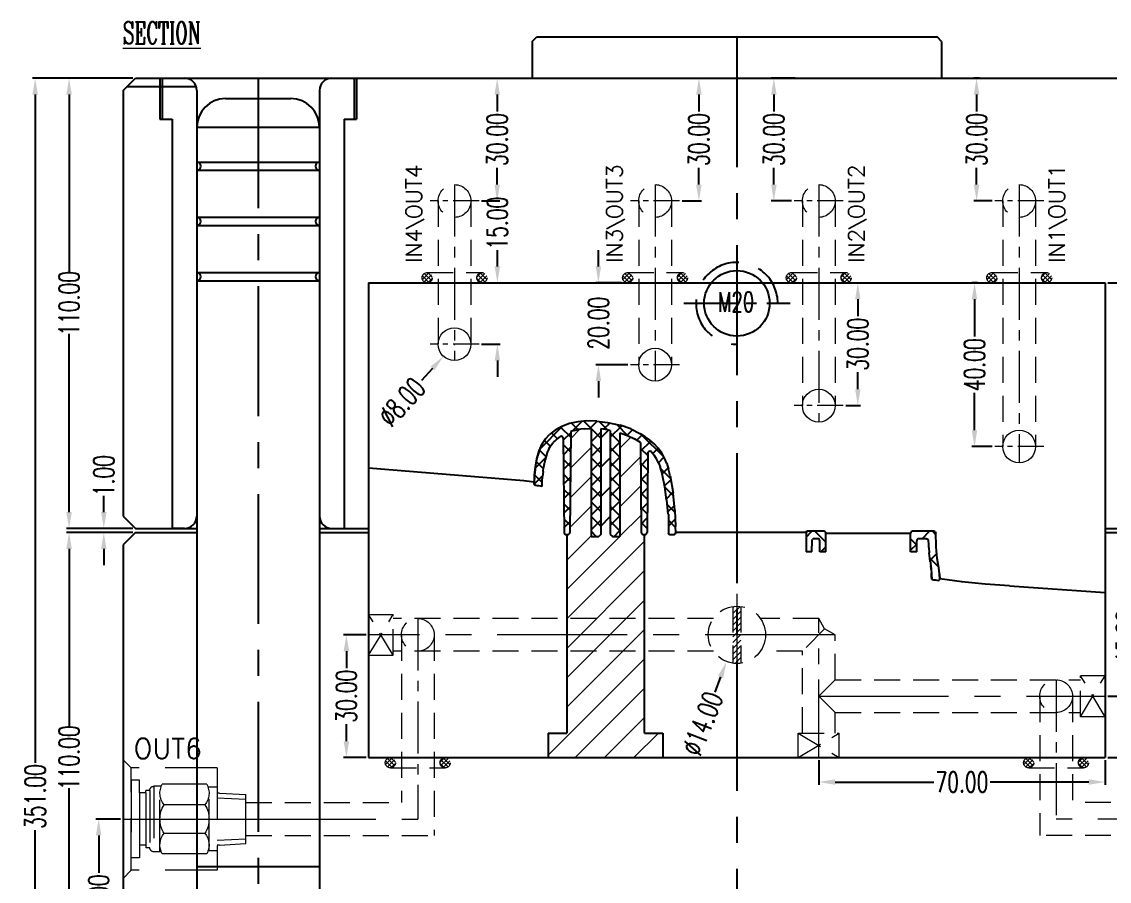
# Model space of a CAD drawing. Header units: inches. Extents: x 160917 to 162189, y -51061 to -50161.
# Drawn here: x 161371.7 to 161637.4, y -50868.4 to -50658.4 of the extents above; entities that cross this region are included whole.
import ezdxf
from ezdxf.enums import TextEntityAlignment as Align

# ---------------------------------------------------------------- set-up
doc = ezdxf.new("R2010")
doc.units = ezdxf.units.IN
doc.header["$LTSCALE"] = 2
doc.header["$MEASUREMENT"] = 0
doc.header["$PDMODE"] = 3
doc.header["$PDSIZE"] = 0.3125
doc.linetypes.add('CENTER', pattern=[50.8, 31.75, -6.35, 6.35, -6.35])
doc.linetypes.add('HIDDEN', pattern=[9.525, 6.35, -3.175])
doc.layers.get('0').update_dxf_attribs({"linetype": 'CONTINUOUS'})
doc.layers.get('Defpoints').update_dxf_attribs({"linetype": 'CONTINUOUS'})
for name, color, linetype in [('5', 5, 'CONTINUOUS'), ('CAV-COR', 1, 'CONTINUOUS'), ('COOL', 122, 'CONTINUOUS'), ('WT', 4, 'CONTINUOUS')]:
    doc.layers.add(name, color=color, linetype=linetype)
for name, color, linetype, lineweight in [('dim', 3, 'CONTINUOUS', 15), ('WR', 122, 'HIDDEN', 18), ('截面', 191, 'CONTINUOUS', 15)]:
    doc.layers.add(name, color=color, linetype=linetype, lineweight=lineweight)
doc.styles.add('ROMANC', font='romanc', dxfattribs={"width": 0.6, "height": 1})
doc.styles.get("Standard").update_dxf_attribs({"font": 'txt.shx', "width": 0.67})
doc.dimstyles.new('2.00', dxfattribs={"dimtxt": 5, "dimasz": 4, "dimexe": 0.666, "dimexo": 0.626, "dimgap": 1, "dimtad": 0, "dimzin": 0, "dimdsep": 46, "dimtxsty": 'Standard', "dimcen": 0.09, "dimclrd": 3, "dimclre": 3, "dimclrt": 7, "dimazin": 0, "dimtfac": 1, "dimtofl": 0, "dimtmove": 0, "dimatfit": 0, "dimfxl": 0, "dimtolj": 1, "dimtzin": 0, "dimarcsym": 0})

# ---------------------------------------------------------------- blocks, each defined once
blk = doc.blocks.new('*D35612')
at = {"layer": 'Defpoints', "color": 0}
for p in [(161391.7, -50782.16), (161399.43, -50782.16), (161399.43, -50783.16)]:
    blk.add_point(p, dxfattribs=at)
at = {"layer": 'dim', "color": 3, "linetype": 'ByBlock', "lineweight": -2}
for p, q in [((161391.7, -50778.16), (161391.7, -50774.16)), ((161398.8, -50782.16), (161391.03, -50782.16)), ((161398.8, -50783.16), (161391.03, -50783.16)), ((161391.7, -50787.16), (161391.7, -50791.16))]:
    blk.add_line(p, q, dxfattribs=at)
at = {"layer": 'dim', "color": 3, "linetype": 'ByBlock'}
for points in [[(161391.03, -50778.16), (161392.37, -50778.16), (161391.7, -50782.16)], [(161392.37, -50787.16), (161391.03, -50787.16), (161391.7, -50783.16)]]:
    blk.add_solid(points, dxfattribs=at)
at = {"layer": 'dim', "color": 7, "linetype": 'ByBlock', "insert": (161391.7, -50769.25), "char_height": 5, "attachment_point": 5, "rotation": 90}
blk.add_mtext('\\A1;1.00', dxfattribs=at)
blk = doc.blocks.new('*D35613')
at = {"layer": 'Defpoints', "color": 0}
for p in [(161383.22, -50672.16), (161399.43, -50672.16), (161399.43, -50782.16)]:
    blk.add_point(p, dxfattribs=at)
at = {"layer": 'dim', "color": 3, "linetype": 'ByBlock', "lineweight": -2}
for p, q in [((161398.8, -50672.16), (161382.56, -50672.16)), ((161383.22, -50676.16), (161383.22, -50719.74)), ((161383.22, -50778.16), (161383.22, -50734.58)), ((161398.8, -50782.16), (161382.56, -50782.16))]:
    blk.add_line(p, q, dxfattribs=at)
at = {"layer": 'dim', "color": 3, "linetype": 'ByBlock'}
for points in [[(161383.89, -50676.16), (161382.55, -50676.16), (161383.22, -50672.16)], [(161382.55, -50778.16), (161383.89, -50778.16), (161383.22, -50782.16)]]:
    blk.add_solid(points, dxfattribs=at)
at = {"layer": 'dim', "color": 7, "linetype": 'ByBlock', "insert": (161383.22, -50727.16), "char_height": 5, "attachment_point": 5, "rotation": 90}
blk.add_mtext('\\A1;110.00', dxfattribs=at)
blk = doc.blocks.new('*D35614')
at = {"layer": 'Defpoints', "color": 0}
for p in [(161383.22, -50783.16), (161399.43, -50783.16), (161399.43, -50893.16)]:
    blk.add_point(p, dxfattribs=at)
at = {"layer": 'dim', "color": 3, "linetype": 'ByBlock', "lineweight": -2}
for p, q in [((161398.8, -50783.16), (161382.56, -50783.16)), ((161383.22, -50787.16), (161383.22, -50830.74)), ((161383.22, -50889.16), (161383.22, -50845.58)), ((161398.8, -50893.16), (161382.56, -50893.16))]:
    blk.add_line(p, q, dxfattribs=at)
at = {"layer": 'dim', "color": 3, "linetype": 'ByBlock'}
for points in [[(161383.89, -50787.16), (161382.55, -50787.16), (161383.22, -50783.16)], [(161382.55, -50889.16), (161383.89, -50889.16), (161383.22, -50893.16)]]:
    blk.add_solid(points, dxfattribs=at)
at = {"layer": 'dim', "color": 7, "linetype": 'ByBlock', "insert": (161383.22, -50838.16), "char_height": 5, "attachment_point": 5, "rotation": 90}
blk.add_mtext('\\A1;110.00', dxfattribs=at)
blk = doc.blocks.new('*D35617')
at = {"layer": 'Defpoints', "color": 0}
for p in [(161374.93, -50672.16), (161399.43, -50672.16), (161399.43, -51023.16)]:
    blk.add_point(p, dxfattribs=at)
at = {"layer": 'dim', "color": 3, "linetype": 'ByBlock', "lineweight": -2}
for p, q in [((161398.8, -50672.16), (161374.27, -50672.16)), ((161374.93, -50676.16), (161374.93, -50839.4)), ((161374.93, -51019.16), (161374.93, -50855.92)), ((161398.8, -51023.16), (161374.27, -51023.16))]:
    blk.add_line(p, q, dxfattribs=at)
at = {"layer": 'dim', "color": 3, "linetype": 'ByBlock'}
for points in [[(161375.6, -50676.16), (161374.27, -50676.16), (161374.93, -50672.16)], [(161374.27, -51019.16), (161375.6, -51019.16), (161374.93, -51023.16)]]:
    blk.add_solid(points, dxfattribs=at)
at = {"layer": 'dim', "color": 7, "linetype": 'ByBlock', "insert": (161374.93, -50847.66), "char_height": 5, "attachment_point": 5, "rotation": 90}
blk.add_mtext('\\A1;351.00', dxfattribs=at)
blk = doc.blocks.new('*D35624')
at = {"layer": 'Defpoints', "color": 0}
for p in [(161636.43, -50783.16), (161649.47, -50783.16), (161636.43, -50838.16)]:
    blk.add_point(p, dxfattribs=at)
at = {"layer": 'dim', "color": 3, "linetype": 'ByBlock', "lineweight": -2}
for p, q in [((161637.05, -50783.16), (161650.14, -50783.16)), ((161649.47, -50787.16), (161649.47, -50803.52)), ((161649.47, -50834.16), (161649.47, -50817.8)), ((161637.05, -50838.16), (161650.14, -50838.16))]:
    blk.add_line(p, q, dxfattribs=at)
at = {"layer": 'dim', "color": 3, "linetype": 'ByBlock'}
for points in [[(161650.14, -50787.16), (161648.81, -50787.16), (161649.47, -50783.16)], [(161648.81, -50834.16), (161650.14, -50834.16), (161649.47, -50838.16)]]:
    blk.add_solid(points, dxfattribs=at)
at = {"layer": 'dim', "color": 7, "linetype": 'ByBlock', "insert": (161649.47, -50810.66), "char_height": 5, "attachment_point": 5, "rotation": 90}
blk.add_mtext('\\A1;55.00', dxfattribs=at)
blk = doc.blocks.new('*D35625')
at = {"layer": 'Defpoints', "color": 0}
for p in [(161636.43, -50722.16), (161649.47, -50722.16), (161636.43, -50782.16)]:
    blk.add_point(p, dxfattribs=at)
at = {"layer": 'dim', "color": 3, "linetype": 'ByBlock', "lineweight": -2}
for p, q in [((161637.05, -50722.16), (161650.14, -50722.16)), ((161649.47, -50726.16), (161649.47, -50745.29)), ((161649.47, -50778.16), (161649.47, -50759.02)), ((161637.05, -50782.16), (161650.14, -50782.16))]:
    blk.add_line(p, q, dxfattribs=at)
at = {"layer": 'dim', "color": 3, "linetype": 'ByBlock'}
for points in [[(161650.14, -50726.16), (161648.81, -50726.16), (161649.47, -50722.16)], [(161648.81, -50778.16), (161650.14, -50778.16), (161649.47, -50782.16)]]:
    blk.add_solid(points, dxfattribs=at)
at = {"layer": 'dim', "color": 7, "linetype": 'ByBlock', "insert": (161649.47, -50752.16), "char_height": 5, "attachment_point": 5, "rotation": 90}
blk.add_mtext('\\A1;60.00', dxfattribs=at)
blk = doc.blocks.new('20160903.095922')
at = {"linetype": 'CENTER', "ltscale": 0.2}
for p, q in [((0, 13), (0, -13)), ((-13, 0), (13, 0))]:
    blk.add_line(p, q, dxfattribs=at)
at = {"linetype": 'Continuous'}
blk.add_circle((0, 0), 8, dxfattribs=at)
at = {"color": 8, "linetype": 'HIDDEN', "ltscale": 0.8}
blk.add_arc((0, 0), 10, 0, 270, dxfattribs=at)
at = {"color": 8, "linetype": 'HIDDEN', "ltscale": 0.75, "insert": (4.2, 2.75), "char_height": 4.8, "width": 14.1924, "attachment_point": 3}
blk.add_mtext('M20', dxfattribs=at)
blk = doc.blocks.new('20160903.100042')
at = {"linetype": 'ByBlock'}
blk.add_blockref('20160903.095922', (0, 0), dxfattribs=at)
blk = doc.blocks.new('*D37193')
at = {"layer": 'Defpoints', "color": 0}
for p in [(161605.01, -50672.16), (161606.32, -50672.16), (161609.43, -50702.16)]:
    blk.add_point(p, dxfattribs=at)
at = {"layer": 'dim', "color": 3, "linetype": 'ByBlock', "lineweight": -2}
for p, q in [((161605.69, -50672.16), (161604.35, -50672.16)), ((161605.01, -50676.16), (161605.01, -50680.29)), ((161605.01, -50698.16), (161605.01, -50694.02)), ((161608.8, -50702.16), (161604.35, -50702.16))]:
    blk.add_line(p, q, dxfattribs=at)
at = {"layer": 'dim', "color": 3, "linetype": 'ByBlock'}
for points in [[(161605.68, -50676.16), (161604.34, -50676.16), (161605.01, -50672.16)], [(161604.34, -50698.16), (161605.68, -50698.16), (161605.01, -50702.16)]]:
    blk.add_solid(points, dxfattribs=at)
at = {"layer": 'dim', "color": 7, "linetype": 'ByBlock', "insert": (161605.01, -50687.16), "char_height": 5, "attachment_point": 5, "rotation": 90}
blk.add_mtext('\\A1;30.00', dxfattribs=at)
blk = doc.blocks.new('*D37194')
at = {"layer": 'Defpoints', "color": 0}
for p in [(161555.46, -50672.16), (161561.26, -50672.16), (161560.43, -50702.16)]:
    blk.add_point(p, dxfattribs=at)
at = {"layer": 'dim', "color": 3, "linetype": 'ByBlock', "lineweight": -2}
for p, q in [((161560.63, -50672.16), (161554.8, -50672.16)), ((161555.46, -50676.16), (161555.46, -50680.29)), ((161555.46, -50698.16), (161555.46, -50694.02)), ((161559.8, -50702.16), (161554.8, -50702.16))]:
    blk.add_line(p, q, dxfattribs=at)
at = {"layer": 'dim', "color": 3, "linetype": 'ByBlock'}
for points in [[(161556.13, -50676.16), (161554.8, -50676.16), (161555.46, -50672.16)], [(161554.8, -50698.16), (161556.13, -50698.16), (161555.46, -50702.16)]]:
    blk.add_solid(points, dxfattribs=at)
at = {"layer": 'dim', "color": 7, "linetype": 'ByBlock', "insert": (161555.46, -50687.16), "char_height": 5, "attachment_point": 5, "rotation": 90}
blk.add_mtext('\\A1;30.00', dxfattribs=at)
blk = doc.blocks.new('*D37195')
at = {"layer": 'Defpoints', "color": 0}
for p in [(161533.96, -50672.16), (161537.14, -50672.16), (161532.43, -50702.16)]:
    blk.add_point(p, dxfattribs=at)
at = {"layer": 'dim', "color": 3, "linetype": 'ByBlock', "lineweight": -2}
for p, q in [((161534.59, -50672.16), (161537.81, -50672.16)), ((161537.14, -50676.16), (161537.14, -50680.29)), ((161537.14, -50698.16), (161537.14, -50694.02)), ((161533.05, -50702.16), (161537.81, -50702.16))]:
    blk.add_line(p, q, dxfattribs=at)
at = {"layer": 'dim', "color": 3, "linetype": 'ByBlock'}
for points in [[(161537.81, -50676.16), (161536.47, -50676.16), (161537.14, -50672.16)], [(161536.47, -50698.16), (161537.81, -50698.16), (161537.14, -50702.16)]]:
    blk.add_solid(points, dxfattribs=at)
at = {"layer": 'dim', "color": 7, "linetype": 'ByBlock', "insert": (161537.14, -50687.16), "char_height": 5, "attachment_point": 5, "rotation": 90}
blk.add_mtext('\\A1;30.00', dxfattribs=at)
blk = doc.blocks.new('*D37196')
at = {"layer": 'Defpoints', "color": 0}
for p in [(161486.54, -50672.16), (161487.84, -50672.16), (161483.43, -50702.16)]:
    blk.add_point(p, dxfattribs=at)
at = {"layer": 'dim', "color": 3, "linetype": 'ByBlock', "lineweight": -2}
for p, q in [((161487.16, -50672.16), (161488.51, -50672.16)), ((161487.84, -50676.16), (161487.84, -50680.29)), ((161487.84, -50698.16), (161487.84, -50694.02)), ((161484.05, -50702.16), (161488.51, -50702.16))]:
    blk.add_line(p, q, dxfattribs=at)
at = {"layer": 'dim', "color": 3, "linetype": 'ByBlock'}
for points in [[(161488.51, -50676.16), (161487.18, -50676.16), (161487.84, -50672.16)], [(161487.18, -50698.16), (161488.51, -50698.16), (161487.84, -50702.16)]]:
    blk.add_solid(points, dxfattribs=at)
at = {"layer": 'dim', "color": 7, "linetype": 'ByBlock', "insert": (161487.84, -50687.16), "char_height": 5, "attachment_point": 5, "rotation": 90}
blk.add_mtext('\\A1;30.00', dxfattribs=at)
blk = doc.blocks.new('*D37197')
at = {"layer": 'Defpoints', "color": 0}
for p in [(161604.5, -50722.16), (161605.95, -50722.16), (161609.43, -50762.16)]:
    blk.add_point(p, dxfattribs=at)
at = {"layer": 'dim', "color": 3, "linetype": 'ByBlock', "lineweight": -2}
for p, q in [((161605.32, -50722.16), (161603.83, -50722.16)), ((161604.5, -50726.16), (161604.5, -50735.29)), ((161604.5, -50758.16), (161604.5, -50749.02)), ((161608.8, -50762.16), (161603.83, -50762.16))]:
    blk.add_line(p, q, dxfattribs=at)
at = {"layer": 'dim', "color": 3, "linetype": 'ByBlock'}
for points in [[(161605.16, -50726.16), (161603.83, -50726.16), (161604.5, -50722.16)], [(161603.83, -50758.16), (161605.16, -50758.16), (161604.5, -50762.16)]]:
    blk.add_solid(points, dxfattribs=at)
at = {"layer": 'dim', "color": 7, "linetype": 'ByBlock', "insert": (161604.5, -50742.16), "char_height": 5, "attachment_point": 5, "rotation": 90}
blk.add_mtext('\\A1;40.00', dxfattribs=at)
blk = doc.blocks.new('*D37198')
at = {"layer": 'Defpoints', "color": 0}
for p in [(161573.18, -50722.16), (161575.98, -50722.16), (161572.43, -50752.16)]:
    blk.add_point(p, dxfattribs=at)
at = {"layer": 'dim', "color": 3, "linetype": 'ByBlock', "lineweight": -2}
for p, q in [((161573.81, -50722.16), (161576.65, -50722.16)), ((161575.98, -50726.16), (161575.98, -50730.29)), ((161575.98, -50748.16), (161575.98, -50744.02)), ((161573.05, -50752.16), (161576.65, -50752.16))]:
    blk.add_line(p, q, dxfattribs=at)
at = {"layer": 'dim', "color": 3, "linetype": 'ByBlock'}
for points in [[(161576.65, -50726.16), (161575.32, -50726.16), (161575.98, -50722.16)], [(161575.32, -50748.16), (161576.65, -50748.16), (161575.98, -50752.16)]]:
    blk.add_solid(points, dxfattribs=at)
at = {"layer": 'dim', "color": 7, "linetype": 'ByBlock', "insert": (161575.98, -50737.16), "char_height": 5, "attachment_point": 5, "rotation": 90}
blk.add_mtext('\\A1;30.00', dxfattribs=at)
blk = doc.blocks.new('*D37199')
at = {"layer": 'Defpoints', "color": 0}
for p in [(161512.59, -50722.16), (161518.87, -50722.16), (161520.43, -50742.16)]:
    blk.add_point(p, dxfattribs=at)
at = {"layer": 'dim', "color": 3, "linetype": 'ByBlock', "lineweight": -2}
for p, q in [((161512.59, -50718.16), (161512.59, -50714.16)), ((161518.24, -50722.16), (161511.92, -50722.16)), ((161519.8, -50742.16), (161511.92, -50742.16)), ((161512.59, -50746.16), (161512.59, -50750.16))]:
    blk.add_line(p, q, dxfattribs=at)
at = {"layer": 'dim', "color": 3, "linetype": 'ByBlock'}
for points in [[(161511.92, -50718.16), (161513.25, -50718.16), (161512.59, -50722.16)], [(161513.25, -50746.16), (161511.92, -50746.16), (161512.59, -50742.16)]]:
    blk.add_solid(points, dxfattribs=at)
at = {"layer": 'dim', "color": 7, "linetype": 'ByBlock', "insert": (161512.59, -50732.02), "char_height": 5, "attachment_point": 5, "rotation": 90}
blk.add_mtext('\\A1;20.00', dxfattribs=at)
blk = doc.blocks.new('*D37200')
at = {"layer": 'Defpoints', "color": 0}
for p in [(161483.65, -50722.16), (161487.89, -50722.16), (161483.43, -50737.16)]:
    blk.add_point(p, dxfattribs=at)
at = {"layer": 'dim', "color": 3, "linetype": 'ByBlock', "lineweight": -2}
for p, q in [((161487.89, -50718.16), (161487.89, -50714.16)), ((161484.28, -50722.16), (161488.55, -50722.16)), ((161484.05, -50737.16), (161488.55, -50737.16)), ((161487.89, -50741.16), (161487.89, -50745.16))]:
    blk.add_line(p, q, dxfattribs=at)
at = {"layer": 'dim', "color": 3, "linetype": 'ByBlock'}
for points in [[(161487.22, -50718.16), (161488.55, -50718.16), (161487.89, -50722.16)], [(161488.55, -50741.16), (161487.22, -50741.16), (161487.89, -50737.16)]]:
    blk.add_solid(points, dxfattribs=at)
at = {"layer": 'dim', "color": 7, "linetype": 'ByBlock', "insert": (161487.89, -50707.57), "char_height": 5, "attachment_point": 5, "rotation": 90}
blk.add_mtext('\\A1;15.00', dxfattribs=at)
blk = doc.blocks.new('*D37201')
at = {"layer": 'Defpoints', "color": 0}
for p in [(161480.13, -50734.2), (161474.73, -50740.11)]:
    blk.add_point(p, dxfattribs=at)
at = {"layer": 'dim', "color": 3, "linetype": 'ByBlock', "lineweight": -2}
for p, q in [((161477.34, -50737.16), (161477.52, -50737.16)), ((161477.43, -50737.25), (161477.43, -50737.07)), ((161472.03, -50743.06), (161469.33, -50746.02))]:
    blk.add_line(p, q, dxfattribs=at)
at = {"layer": 'dim', "color": 3, "linetype": 'ByBlock'}
blk.add_solid([(161472.52, -50743.51), (161471.54, -50742.61), (161474.73, -50740.11)], dxfattribs=at)
at = {"layer": 'dim', "color": 7, "linetype": 'ByBlock', "insert": (161464.52, -50751.29), "char_height": 5, "attachment_point": 5, "rotation": 47.587}
blk.add_mtext('\\A1;%%c8.00', dxfattribs=at)
blk = doc.blocks.new('*X36938')
at = {"color": 0}
for p, q in [((-7.86, -0.44), (-6.25, 1.17)), ((-6.25, -1.17), (-7.86, 0.44)), ((-5.66, -0.71), (-7.4, 1.03)), ((-7.4, -1.03), (-5.66, 0.71)), ((-5.45, 0.15), (-6.54, 1.24)), ((5.45, 0.15), (6.54, 1.24)), ((5.66, -0.71), (7.4, 1.03)), ((7.4, -1.03), (5.66, 0.71)), ((7.86, -0.44), (6.25, 1.17)), ((6.25, -1.17), (7.86, 0.44)), ((-6.54, -1.24), (-5.45, -0.15)), ((6.54, -1.24), (5.45, -0.15))]:
    blk.add_line(p, q, dxfattribs=at)
blk = doc.blocks.new('*D37220')
at = {"layer": 'Defpoints', "color": 0}
for p in [(161548.96, -50801.63), (161543.9, -50814.68)]:
    blk.add_point(p, dxfattribs=at)
at = {"layer": 'dim', "color": 3, "linetype": 'ByBlock', "lineweight": -2}
for p, q in [((161546.34, -50808.16), (161546.52, -50808.16)), ((161546.43, -50808.25), (161546.43, -50808.07)), ((161542.46, -50818.41), (161541.01, -50822.14))]:
    blk.add_line(p, q, dxfattribs=at)
at = {"layer": 'dim', "color": 3, "linetype": 'ByBlock'}
blk.add_solid([(161543.08, -50818.66), (161541.83, -50818.17), (161543.9, -50814.68)], dxfattribs=at)
at = {"layer": 'dim', "color": 7, "linetype": 'ByBlock', "insert": (161538.03, -50829.85), "char_height": 5, "attachment_point": 5, "rotation": 68.8284}
blk.add_mtext('\\A1;%%c14.00', dxfattribs=at)
blk = doc.blocks.new('*D37221')
at = {"layer": 'Defpoints', "color": 0}
for p in [(161636.43, -50823.16), (161641.58, -50823.16), (161636.43, -50838.16)]:
    blk.add_point(p, dxfattribs=at)
at = {"layer": 'dim', "color": 3, "linetype": 'ByBlock', "lineweight": -2}
for p, q in [((161641.58, -50819.16), (161641.58, -50815.16)), ((161637.05, -50823.16), (161642.25, -50823.16)), ((161637.05, -50838.16), (161642.25, -50838.16)), ((161641.58, -50842.16), (161641.58, -50846.16))]:
    blk.add_line(p, q, dxfattribs=at)
at = {"layer": 'dim', "color": 3, "linetype": 'ByBlock'}
for points in [[(161640.92, -50819.16), (161642.25, -50819.16), (161641.58, -50823.16)], [(161642.25, -50842.16), (161640.92, -50842.16), (161641.58, -50838.16)]]:
    blk.add_solid(points, dxfattribs=at)
at = {"layer": 'dim', "color": 7, "linetype": 'ByBlock', "insert": (161641.58, -50808.57), "char_height": 5, "attachment_point": 5, "rotation": 90}
blk.add_mtext('\\A1;15.00', dxfattribs=at)
blk = doc.blocks.new('*D37224')
at = {"layer": 'Defpoints', "color": 0}
for p in [(161450.99, -50808.16), (161456.43, -50808.16), (161456.43, -50838.16)]:
    blk.add_point(p, dxfattribs=at)
at = {"layer": 'dim', "color": 3, "linetype": 'ByBlock', "lineweight": -2}
for p, q in [((161455.8, -50808.16), (161450.32, -50808.16)), ((161450.99, -50812.16), (161450.99, -50816.29)), ((161450.99, -50834.16), (161450.99, -50830.02)), ((161455.8, -50838.16), (161450.32, -50838.16))]:
    blk.add_line(p, q, dxfattribs=at)
at = {"layer": 'dim', "color": 3, "linetype": 'ByBlock'}
for points in [[(161451.66, -50812.16), (161450.32, -50812.16), (161450.99, -50808.16)], [(161450.32, -50834.16), (161451.66, -50834.16), (161450.99, -50838.16)]]:
    blk.add_solid(points, dxfattribs=at)
at = {"layer": 'dim', "color": 7, "linetype": 'ByBlock', "insert": (161450.99, -50823.16), "char_height": 5, "attachment_point": 5, "rotation": 90}
blk.add_mtext('\\A1;30.00', dxfattribs=at)
blk = doc.blocks.new('*D37225')
at = {"layer": 'Defpoints', "color": 0}
for p in [(161390.45, -50853.16), (161396.43, -50853.16), (161399.43, -50893.16)]:
    blk.add_point(p, dxfattribs=at)
at = {"layer": 'dim', "color": 3, "linetype": 'ByBlock', "lineweight": -2}
for p, q in [((161395.8, -50853.16), (161389.79, -50853.16)), ((161390.45, -50857.16), (161390.45, -50866.29)), ((161390.45, -50889.16), (161390.45, -50880.02)), ((161398.8, -50893.16), (161389.79, -50893.16))]:
    blk.add_line(p, q, dxfattribs=at)
at = {"layer": 'dim', "color": 3, "linetype": 'ByBlock'}
for points in [[(161391.12, -50857.16), (161389.78, -50857.16), (161390.45, -50853.16)], [(161389.78, -50889.16), (161391.12, -50889.16), (161390.45, -50893.16)]]:
    blk.add_solid(points, dxfattribs=at)
at = {"layer": 'dim', "color": 7, "linetype": 'ByBlock', "insert": (161390.45, -50873.16), "char_height": 5, "attachment_point": 5, "rotation": 90}
blk.add_mtext('\\A1;40.00', dxfattribs=at)
blk = doc.blocks.new('*D37226')
at = {"layer": 'Defpoints', "color": 0}
for p in [(161566.43, -50838.16), (161636.43, -50838.16), (161636.43, -50844.12)]:
    blk.add_point(p, dxfattribs=at)
at = {"layer": 'dim', "color": 3, "linetype": 'ByBlock', "lineweight": -2}
for p, q in [((161566.43, -50838.78), (161566.43, -50844.79)), ((161636.43, -50838.78), (161636.43, -50844.79)), ((161570.43, -50844.12), (161594.57, -50844.12)), ((161632.43, -50844.12), (161608.29, -50844.12))]:
    blk.add_line(p, q, dxfattribs=at)
at = {"layer": 'dim', "color": 3, "linetype": 'ByBlock'}
for points in [[(161570.43, -50843.45), (161570.43, -50844.79), (161566.43, -50844.12)], [(161632.43, -50844.79), (161632.43, -50843.45), (161636.43, -50844.12)]]:
    blk.add_solid(points, dxfattribs=at)
at = {"layer": 'dim', "color": 7, "linetype": 'ByBlock', "insert": (161601.43, -50844.12), "char_height": 5, "attachment_point": 5}
blk.add_mtext('\\A1;70.00', dxfattribs=at)
blk = doc.blocks.new('20150129.111502')
at = {"layer": '5', "color": 122, "linetype": 'HIDDEN', "lineweight": 0}
for p, q in [((0, 14.5), (0, -14.5)), ((2, 12.5), (0, 14.5)), ((2, 12.5), (2, -12.5)), ((23, 12.5), (2, 12.5)), ((23, -12.5), (23, 12.5)), ((2, -9.5), (2, 9.5)), ((4.01, 9.5), (2, 9.5)), ((4.01, 6.4), (4.01, 9.5)), ((7.51, -8), (7.51, 8)), ((9.33, 8), (7.51, 8)), ((9, 8), (9, -8)), ((20.43, 8.5), (9.57, 8.5)), ((4.01, -6.4), (4.01, 6.4)), ((5.51, 6.4), (4.01, 6.4)), ((5.51, 6.4), (5.51, 7)), ((6.51, 7), (5.51, 7)), ((5.51, 6.4), (5.51, 7)), ((5.51, -6.4), (5.51, 6.4)), ((6.51, -7), (6.51, 7)), ((23, 7.75), (20.77, 7.75)), ((21, 7.75), (21, -7.75)), ((23.56, 6.35), (23, 6.35)), ((23.56, 6.35), (30, 6.01)), ((30, 6.01), (30, -6.01)), ((20.01, 3.5), (9.99, 3.5)), ((23, 5.19), (30, 4.82)), ((20.01, -3.5), (9.99, -3.5)), ((23, -5.19), (30, -4.82)), ((5.51, -6.4), (4.01, -6.4)), ((4.01, -6.4), (4.01, -9.5)), ((5.51, -6.4), (5.51, -7)), ((5.51, -6.4), (5.51, -7)), ((6.51, -7), (5.51, -7)), ((23, -7.75), (20.77, -7.75)), ((23.56, -6.35), (23, -6.35)), ((23.56, -6.35), (30, -6.01)), ((4.01, -9.5), (2, -9.5)), ((9.33, -8), (7.51, -8)), ((20.43, -8.5), (9.57, -8.5)), ((2, -12.5), (0, -14.5)), ((23, -12.5), (2, -12.5))]:
    blk.add_line(p, q, dxfattribs=at)
at = {"layer": '5', "color": 122, "linetype": 'CENTER', "lineweight": 0, "ltscale": 0.5}
blk.add_line((0, 0), (30, 0), dxfattribs=at)
at = {"layer": '5', "color": 122, "linetype": 'HIDDEN', "lineweight": 0}
for centre, radius, start, end in [((7.51, 7), 1, 90, 180), ((13.47, 6.32), 4.47, 150.752, 219.0183), ((16.53, 6.32), 4.47, 320.9817, 29.248), ((15.66, 0), 6.66, 148.3016, 211.6984), ((14.34, 0), 6.66, 328.3016, 31.6984), ((13.47, -6.32), 4.47, 140.9817, 209.248), ((16.53, -6.32), 4.47, 330.752, 39.0183), ((7.51, -7), 1, 180, 270)]:
    blk.add_arc(centre, radius, start, end, dxfattribs=at)

msp = doc.modelspace()

# ---------------------------------------------------------------- hatches: boundary and pattern name
at = {"layer": 'WR', "linetype": 'HIDDEN', "ltscale": 0.5}
h = msp.add_hatch(dxfattribs=at)
h.set_pattern_fill('ANSI31', color=256, scale=8, style=0)
h.paths.add_polyline_path([(161546.428, -50808.157), (161545.428, -50808.157), (161545.428, -50801.229, -0.0358522), (161546.428, -50801.157)])
h.paths.add_polyline_path([(161546.428, -50801.157, -0.0358522), (161547.428, -50801.229), (161547.428, -50808.157), (161546.428, -50808.157)])
h.paths.add_polyline_path([(161546.428, -50815.157, -0.0358522), (161545.428, -50815.085), (161545.428, -50808.157), (161546.428, -50808.157)])
h.paths.add_polyline_path([(161547.428, -50815.085, -0.0358522), (161546.428, -50815.157), (161546.428, -50808.157), (161547.428, -50808.157)])

# ---------------------------------------------------------------- linework, layer by layer
at = {"linetype": 'Continuous'}
for p, q in [((161496.428, -50663.157), (161497.428, -50662.157)), ((161595.428, -50662.157), (161497.428, -50662.157)), ((161596.428, -50663.157), (161595.428, -50662.157)), ((161496.428, -50663.157), (161496.428, -50672.157)), ((161596.428, -50663.157), (161596.428, -50672.157)), ((161396.428, -50675.157), (161399.428, -50672.157)), ((161399.428, -50672.157), (161693.428, -50672.157)), ((161405.428, -50672.157), (161405.428, -50682.157)), ((161405.928, -50672.157), (161405.928, -50682.157)), ((161452.928, -50672.157), (161452.928, -50682.157)), ((161453.428, -50672.157), (161453.428, -50682.157)), ((161396.428, -50675.157), (161396.428, -50779.157)), ((161397.428, -50674.157), (161414.257, -50674.157)), ((161414.428, -50675.157), (161414.428, -50885.157)), ((161444.428, -50675.157), (161444.428, -50885.157)), ((161405.428, -50682.157), (161408.428, -50682.157)), ((161408.428, -50682.157), (161408.428, -50782.157)), ((161450.428, -50682.157), (161450.428, -50782.157)), ((161450.428, -50682.157), (161453.428, -50682.157)), ((161414.428, -50692.643), (161444.428, -50692.643)), ((161414.428, -50694.643), (161444.428, -50694.643)), ((161414.428, -50706.143), (161444.428, -50706.143)), ((161414.428, -50708.143), (161444.428, -50708.143)), ((161414.428, -50719.643), (161444.428, -50719.643)), ((161414.428, -50721.643), (161444.428, -50721.643)), ((161396.428, -50779.157), (161399.428, -50782.157)), ((161399.428, -50783.157), (161396.428, -50786.157)), ((161399.428, -50782.157), (161414.428, -50782.157)), ((161399.428, -50783.157), (161414.428, -50783.157)), ((161444.428, -50782.157), (161456.428, -50782.157)), ((161444.428, -50783.157), (161456.428, -50783.157)), ((161636.428, -50782.157), (161693.428, -50782.157)), ((161636.428, -50783.157), (161693.428, -50783.157)), ((161396.428, -50786.157), (161396.428, -50890.157))]:
    msp.add_line(p, q, dxfattribs=at)
at = {"linetype": 'CENTER', "ltscale": 0.5}
for p, q in [((161546.428, -50662.157), (161546.428, -51023.157)), ((161429.428, -50672.157), (161429.428, -50893.157))]:
    msp.add_line(p, q, dxfattribs=at)
for p, q in [((161421.428, -50677.157), (161437.428, -50677.157)), ((161414.428, -50684.157), (161444.428, -50684.157)), ((161411.243, -50782.157), (161408.431, -50782.157)), ((161411.428, -50782.157), (161408.431, -50782.157)), ((161447.428, -50782.157), (161450.426, -50782.157)), ((161414.428, -50864.757), (161444.428, -50864.757))]:
    msp.add_line(p, q)
at = {"linetype": 'Continuous'}
for centre, radius, start, end in [((161411.428, -50675.157), 3, 0, 90), ((161447.428, -50675.157), 3, 90, 180), ((161414.428, -50693.643), 1, 270, 90), ((161444.428, -50693.643), 1, 90, 270), ((161414.428, -50707.143), 1, 270, 90), ((161444.428, -50707.143), 1, 90, 270), ((161414.428, -50720.643), 1, 270, 90), ((161444.428, -50720.643), 1, 90, 270)]:
    msp.add_arc(centre, radius, start, end, dxfattribs=at)
for centre, radius, start, end in [((161421.428, -50684.157), 7, 90, 180), ((161437.428, -50684.157), 7, 0, 90), ((161411.428, -50779.157), 3, 270, 0), ((161447.428, -50779.157), 3, 180, 270)]:
    msp.add_arc(centre, radius, start, end)
at = {"layer": 'CAV-COR'}
for p, q in [((161456.428, -50722.157), (161636.428, -50722.157)), ((161456.428, -50722.157), (161456.428, -50838.157)), ((161636.428, -50722.157), (161636.428, -50838.157)), ((161498.249, -50762.768), (161503.815, -50757.202)), ((161503.64, -50757.267), (161502.047, -50758.129)), ((161503.345, -50757.427), (161505.814, -50759.896)), ((161505.522, -50756.563), (161503.641, -50757.267)), ((161507.571, -50756.091), (161505.522, -50756.563)), ((161505.97, -50756.46), (161507.528, -50758.018)), ((161506.26, -50758.349), (161508.616, -50755.993)), ((161506.659, -50758.225), (161507.508, -50758.021)), ((161509.086, -50757.795), (161507.508, -50758.021)), ((161509.763, -50755.885), (161507.564, -50756.092)), ((161509.054, -50755.952), (161513.181, -50760.079)), ((161509.072, -50757.797), (161510.82, -50757.722)), ((161512.184, -50755.926), (161509.753, -50755.885)), ((161510.464, -50757.737), (161512.265, -50755.936)), ((161510.82, -50757.722), (161510.82, -50784.112)), ((161512.176, -50755.925), (161514.815, -50756.238)), ((161512.679, -50755.985), (161514.787, -50758.092)), ((161513.181, -50757.858), (161513.181, -50783.609)), ((161514.323, -50758.009), (161513.181, -50757.858)), ((161513.847, -50757.946), (161515.421, -50756.372)), ((161515.493, -50758.219), (161514.325, -50758.009)), ((161514.815, -50756.238), (161517.878, -50756.915)), ((161515.493, -50759.892), (161518.315, -50757.07)), ((161517.01, -50756.723), (161519.798, -50759.512)), ((161520.536, -50757.856), (161517.875, -50756.915)), ((161519.56, -50759.417), (161520.923, -50758.054)), ((161520.54, -50757.857), (161522.885, -50759.058)), ((161499.683, -50760.246), (161498.863, -50761.459)), ((161499.399, -50760.665), (161500.856, -50762.122)), ((161499.683, -50760.246), (161500.728, -50759.137)), ((161502.047, -50758.129), (161500.728, -50759.137)), ((161501.145, -50758.819), (161502.554, -50760.229)), ((161501.828, -50760.884), (161502.497, -50760.271)), ((161503.228, -50759.728), (161502.48, -50760.285)), ((161503.982, -50760.223), (161504.182, -50783.162)), ((161503.986, -50760.623), (161505.824, -50758.785)), ((161505.826, -50758.483), (161505.611, -50783.162)), ((161506.68, -50758.219), (161505.826, -50758.483)), ((161510.82, -50760.973), (161513.181, -50758.612)), ((161513.181, -50760.02), (161515.06, -50758.142)), ((161515.493, -50758.219), (161515.493, -50783.609)), ((161515.493, -50758.799), (161517.855, -50761.16)), ((161517.855, -50758.8), (161517.855, -50784.112)), ((161517.855, -50758.8), (161519.728, -50759.478)), ((161519.714, -50759.472), (161521.406, -50760.297)), ((161522.872, -50761.18), (161521.394, -50760.29)), ((161521.947, -50760.623), (161523.257, -50759.313)), ((161523.974, -50759.752), (161522.885, -50759.058)), ((161523.048, -50759.17), (161528.585, -50764.706)), ((161523.962, -50759.745), (161525.118, -50760.586)), ((161498.175, -50762.927), (161497.67, -50764.532)), ((161498.149, -50763.008), (161499.755, -50764.613)), ((161498.863, -50761.459), (161498.175, -50762.927)), ((161500.489, -50762.741), (161500.089, -50763.625)), ((161501.691, -50761.027), (161501.561, -50761.171)), ((161501.828, -50760.884), (161501.691, -50761.027)), ((161503.995, -50761.669), (161505.783, -50763.457)), ((161504.017, -50764.184), (161505.792, -50762.409)), ((161510.82, -50761.31), (161513.181, -50763.671)), ((161510.82, -50764.566), (161513.181, -50762.204)), ((161515.493, -50763.484), (161517.855, -50761.123)), ((161515.493, -50762.391), (161517.855, -50764.753)), ((161522.871, -50761.181), (161522.872, -50761.18)), ((161522.872, -50761.18), (161523.064, -50783.162)), ((161522.884, -50762.598), (161524.656, -50764.37)), ((161522.89, -50763.272), (161525.362, -50760.8)), ((161525.876, -50763.878), (161527.176, -50762.578)), ((161497.153, -50767.456), (161499.666, -50764.943)), ((161497.67, -50764.532), (161497.329, -50766.171)), ((161497.396, -50765.847), (161499.146, -50767.596)), ((161499.536, -50765.42), (161499.335, -50766.359)), ((161499.785, -50764.505), (161499.532, -50765.438)), ((161500.096, -50763.607), (161499.779, -50764.526)), ((161504.026, -50765.293), (161505.752, -50767.018)), ((161504.048, -50767.745), (161505.76, -50766.033)), ((161510.82, -50764.902), (161513.181, -50767.264)), ((161510.82, -50768.158), (161513.181, -50765.796)), ((161513.181, -50767.205), (161515.493, -50764.893)), ((161515.493, -50767.077), (161517.855, -50764.715)), ((161515.493, -50765.983), (161517.855, -50768.345)), ((161522.921, -50766.833), (161524.65, -50765.104)), ((161524.661, -50763.793), (161524.492, -50783.162)), ((161524.661, -50763.793), (161524.703, -50763.596)), ((161524.703, -50763.596), (161524.817, -50763.431)), ((161525.537, -50763.459), (161526.209, -50764.289)), ((161526.792, -50765.193), (161526.212, -50764.294)), ((161527.274, -50766.143), (161526.788, -50765.186)), ((161527.251, -50766.095), (161528.605, -50764.741)), ((161494.335, -50770.568), (161456.428, -50767.409)), ((161499.065, -50768.247), (161498.944, -50769.499)), ((161499.065, -50768.247), (161499.184, -50767.293)), ((161499.338, -50766.347), (161499.184, -50767.288)), ((161510.82, -50768.494), (161513.181, -50770.856)), ((161515.493, -50770.669), (161517.855, -50768.307)), ((161522.916, -50766.222), (161524.625, -50767.931)), ((161527.271, -50766.135), (161527.658, -50767.129)), ((161527.764, -50767.478), (161530.233, -50769.946)), ((161528.136, -50768.802), (161529.61, -50767.327)), ((161529.288, -50766.271), (161529.722, -50767.694)), ((161530.127, -50769.33), (161529.722, -50767.693)), ((161496.897, -50770.528), (161496.874, -50771.221)), ((161496.874, -50771.221), (161496.878, -50771.051)), ((161496.874, -50771.221), (161496.901, -50771.374)), ((161496.89, -50771.311), (161498.97, -50769.232)), ((161496.935, -50769.836), (161496.897, -50770.528)), ((161496.994, -50769.037), (161498.857, -50770.899)), ((161498.825, -50771.878), (161498.864, -50770.679)), ((161498.862, -50770.71), (161498.946, -50769.468)), ((161504.058, -50768.916), (161505.721, -50770.579)), ((161504.079, -50771.306), (161505.729, -50769.657)), ((161510.82, -50771.75), (161513.181, -50769.388)), ((161515.493, -50769.575), (161517.855, -50771.937)), ((161522.947, -50769.845), (161524.594, -50771.492)), ((161522.952, -50770.394), (161524.618, -50768.728)), ((161528.796, -50772.026), (161528.236, -50769.19)), ((161528.748, -50771.782), (161530.284, -50770.246)), ((161530.127, -50769.33), (161530.854, -50773.561)), ((161496.981, -50771.508), (161496.901, -50771.374)), ((161496.981, -50771.508), (161497.11, -50771.615)), ((161497.254, -50771.664), (161497.11, -50771.615)), ((161504.09, -50772.54), (161505.69, -50774.14)), ((161504.11, -50774.867), (161505.697, -50773.28)), ((161510.82, -50772.086), (161513.181, -50774.448)), ((161510.82, -50775.342), (161513.181, -50772.98)), ((161513.181, -50774.389), (161515.493, -50772.077)), ((161515.493, -50774.261), (161517.855, -50771.899)), ((161515.493, -50773.167), (161517.855, -50775.529)), ((161522.979, -50773.469), (161524.563, -50775.053)), ((161522.983, -50773.955), (161524.586, -50772.351)), ((161529.235, -50775.177), (161528.795, -50772.018)), ((161528.808, -50772.114), (161530.922, -50774.228)), ((161529.199, -50774.923), (161530.811, -50773.311)), ((161531.28, -50777.697), (161530.854, -50773.561)), ((161504.121, -50776.164), (161505.659, -50777.701)), ((161510.82, -50775.678), (161513.181, -50778.04)), ((161510.82, -50778.934), (161513.181, -50776.572)), ((161515.493, -50777.853), (161517.855, -50775.491)), ((161523.014, -50777.516), (161524.555, -50775.975)), ((161529.234, -50775.169), (161529.529, -50778.635)), ((161529.323, -50776.221), (161531.3, -50778.198)), ((161529.494, -50778.22), (161531.162, -50776.552)), ((161504.141, -50778.428), (161505.665, -50776.904)), ((161510.82, -50779.27), (161513.181, -50781.632)), ((161513.181, -50781.573), (161515.493, -50779.262)), ((161515.493, -50776.759), (161517.855, -50779.121)), ((161515.493, -50781.445), (161517.855, -50779.083)), ((161523.011, -50777.093), (161524.532, -50778.614)), ((161529.685, -50778.635), (161529.529, -50778.635)), ((161529.685, -50778.635), (161529.685, -50783.358)), ((161531.279, -50777.687), (161531.442, -50781.721)), ((161504.153, -50779.788), (161505.627, -50781.262)), ((161504.172, -50781.989), (161505.634, -50780.528)), ((161510.82, -50782.526), (161513.181, -50780.164)), ((161515.493, -50780.351), (161517.855, -50782.713)), ((161523.042, -50780.716), (161524.501, -50782.175)), ((161523.045, -50781.077), (161524.523, -50779.599)), ((161529.685, -50781.621), (161531.37, -50779.936)), ((161529.685, -50780.175), (161531.448, -50781.938)), ((161531.478, -50783.157), (161531.442, -50781.721)), ((161504.685, -50783.66), (161505.108, -50783.66)), ((161510.82, -50782.862), (161512.069, -50784.112)), ((161510.82, -50784.112), (161512.679, -50784.112)), ((161513.181, -50783.609), (161512.679, -50784.112)), ((161515.493, -50783.609), (161515.995, -50784.112)), ((161515.995, -50784.112), (161517.855, -50784.112)), ((161516.418, -50784.112), (161517.855, -50782.675)), ((161523.566, -50783.66), (161523.99, -50783.66)), ((161524.071, -50783.644), (161524.476, -50783.238)), ((161529.987, -50783.66), (161530.975, -50783.66)), ((161531.331, -50783.512), (161531.169, -50783.62)), ((161531.44, -50783.35), (161531.333, -50783.51)), ((161531.478, -50783.157), (161531.441, -50783.345)), ((161563.345, -50783.157), (161531.478, -50783.157)), ((161563.345, -50784.29), (161564.78, -50782.856)), ((161563.345, -50783.157), (161563.368, -50783.042)), ((161563.345, -50783.157), (161563.345, -50787.881)), ((161563.368, -50783.042), (161563.433, -50782.944)), ((161567.665, -50782.856), (161563.647, -50782.856)), ((161565.468, -50782.856), (161568.168, -50785.555)), ((161568.168, -50783.356), (161588.871, -50783.356)), ((161568.168, -50787.881), (161568.168, -50783.358)), ((161588.871, -50787.881), (161588.871, -50783.358)), ((161594.516, -50782.856), (161589.373, -50782.856)), ((161591.707, -50784.665), (161593.516, -50782.856)), ((161594.205, -50782.856), (161595.034, -50783.685)), ((161594.703, -50782.892), (161594.516, -50782.856)), ((161594.864, -50782.995), (161594.703, -50782.892)), ((161595.046, -50783.995), (161595.019, -50783.336)), ((161595.11, -50785.747), (161595.046, -50783.984)), ((161564.741, -50787.881), (161564.84, -50785.053)), ((161564.84, -50785.053), (161564.875, -50784.904)), ((161566.158, -50784.665), (161565.242, -50784.665)), ((161566.66, -50787.881), (161566.66, -50785.167)), ((161566.939, -50787.881), (161568.168, -50786.652)), ((161588.871, -50784.706), (161590.378, -50786.213)), ((161588.871, -50787.501), (161590.378, -50785.994)), ((161590.378, -50787.881), (161590.378, -50785.167)), ((161592.777, -50784.665), (161590.881, -50784.665)), ((161593.237, -50784.963), (161593.127, -50784.806)), ((161593.28, -50785.15), (161593.237, -50784.963)), ((161593.31, -50786.016), (161593.28, -50785.15)), ((161593.347, -50786.859), (161593.31, -50786.016)), ((161593.347, -50786.859), (161593.438, -50788.161)), ((161595.148, -50786.689), (161595.11, -50785.747)), ((161595.206, -50787.629), (161595.148, -50786.689)), ((161564.741, -50787.881), (161563.345, -50787.881)), ((161568.168, -50787.881), (161566.66, -50787.881)), ((161590.378, -50787.881), (161588.871, -50787.881)), ((161593.571, -50789.453), (161593.437, -50788.153)), ((161593.688, -50790.328), (161593.553, -50789.3)), ((161593.566, -50789.401), (161595.729, -50791.564)), ((161593.571, -50789.453), (161593.817, -50791.265)), ((161593.635, -50789.921), (161595.268, -50788.289)), ((161595.293, -50788.562), (161595.206, -50787.629)), ((161595.412, -50789.49), (161595.293, -50788.562)), ((161595.703, -50791.365), (161595.412, -50789.49)), ((161593.915, -50792.141), (161593.817, -50791.265)), ((161595.836, -50792.375), (161595.699, -50791.34)), ((161595.938, -50793.453), (161595.83, -50792.324)), ((161594.021, -50793.809), (161593.981, -50792.981)), ((161594.031, -50794.637), (161594.021, -50793.809)), ((161595.798, -50794.852), (161595.678, -50794.861)), ((161595.798, -50794.852), (161595.898, -50794.797)), ((161595.898, -50794.797), (161595.965, -50794.702)), ((161595.932, -50793.374), (161595.985, -50794.472)), ((161595.987, -50794.582), (161595.938, -50793.453)), ((161595.965, -50794.702), (161595.987, -50794.582)), ((161595.985, -50794.472), (161595.987, -50794.582)), ((161613.042, -50796.196), (161636.428, -50797.805)), ((161456.428, -50838.157), (161636.428, -50838.157))]:
    msp.add_line(p, q, dxfattribs=at)
at = {"layer": 'CAV-COR', "color": 142}
for p, q in [((161504.837, -50783.66), (161504.837, -50832.157)), ((161523.837, -50832.157), (161523.837, -50783.66)), ((161500.337, -50832.157), (161500.337, -50838.157)), ((161500.337, -50832.157), (161504.837, -50832.157)), ((161523.837, -50832.157), (161528.337, -50832.157)), ((161528.337, -50832.157), (161528.337, -50838.157))]:
    msp.add_line(p, q, dxfattribs=at)
at = {"layer": 'CAV-COR'}
for points in [[(161496.984, -50769.144), (161497.186, -50767.147), (161497.528, -50765.128), (161498.072, -50763.205), (161498.823, -50761.531), (161499.683, -50760.246)], [(161503.982, -50760.223), (161503.946, -50760.013), (161503.85, -50759.836), (161503.713, -50759.715), (161503.554, -50759.656), (161503.387, -50759.66), (161503.228, -50759.728)], [(161527.187, -50762.59), (161526.193, -50761.53), (161525.118, -50760.586)], [(161500.484, -50762.751), (161500.975, -50761.923), (161501.561, -50761.171)], [(161525.537, -50763.459), (161525.377, -50763.339), (161525.183, -50763.292), (161524.986, -50763.324), (161524.817, -50763.431)], [(161529.287, -50766.269), (161528.739, -50764.979), (161528.045, -50763.752), (161527.186, -50762.589)], [(161497.329, -50766.171), (161497.116, -50767.728), (161496.984, -50769.144)], [(161528.236, -50769.19), (161527.969, -50768.152), (161527.66, -50767.133)], [(161496.883, -50770.88), (161496.924, -50770.012), (161496.984, -50769.144)], [(161529.987, -50783.66), (161529.872, -50783.637), (161529.774, -50783.572), (161529.708, -50783.473), (161529.685, -50783.358)], [(161530.975, -50783.66), (161531.171, -50783.62), (161531.336, -50783.508), (161531.444, -50783.341), (161531.478, -50783.144)], [(161563.647, -50782.856), (161563.496, -50782.896), (161563.386, -50783.007), (161563.345, -50783.157)], [(161563.433, -50782.944), (161563.532, -50782.878), (161563.647, -50782.856)], [(161594.864, -50782.995), (161594.974, -50783.15), (161595.019, -50783.336)], [(161565.242, -50784.665), (161565.093, -50784.694), (161564.963, -50784.777), (161564.875, -50784.904)], [(161592.777, -50784.665), (161592.965, -50784.701), (161593.128, -50784.806)], [(161593.746, -50790.738), (161593.904, -50792.029), (161594.001, -50793.33), (161594.031, -50794.637)], [(161596.074, -50794.464), (161595.968, -50793.18), (161595.775, -50791.76), (161595.558, -50790.434)], [(161613.042, -50796.196), (161607.073, -50795.745), (161601.383, -50795.19), (161595.985, -50794.472)]]:
    msp.add_lwpolyline(points, dxfattribs=at)
for centre, start, end in [((161504.685, -50783.157), 180.5, 270), ((161505.108, -50783.157), 270, 359.5), ((161523.566, -50783.157), 180.5, 270), ((161523.99, -50783.157), 270, 359.5), ((161567.665, -50783.358), 0.28505, 90), ((161589.373, -50783.358), 90, 179.71495), ((161566.158, -50785.167), 0, 90), ((161590.881, -50785.167), 90, 180)]:
    msp.add_arc(centre, 0.502, start, end, dxfattribs=at)
for centre, major_axis, ratio, start_param, end_param in [((161491.329, -50775.444), (13.6, 0), 0.3676557, 1.1500863, 1.3479205), ((161473.062, -50785.242), (55.678, 0), 0.2707554, 1.0897318, 1.1213054), ((161619.794, -50781.273), (55.678, 0), 0.2707554, -2.0518609, -2.0187844)]:
    msp.add_ellipse(centre, major_axis=major_axis, ratio=ratio, start_param=start_param, end_param=end_param, dxfattribs=at)
at = {"layer": 'WR', "linetype": 'CENTER', "ltscale": 0.2}
for p, q in [((161477.428, -50698.157), (161477.428, -50741.157)), ((161526.428, -50698.157), (161526.428, -50746.157)), ((161566.428, -50698.157), (161566.428, -50756.157)), ((161615.428, -50698.157), (161615.428, -50766.157)), ((161468.428, -50804.157), (161468.428, -50853.157)), ((161624.428, -50819.157), (161624.428, -50853.157))]:
    msp.add_line(p, q, dxfattribs=at)
at = {"layer": 'WR', "linetype": 'CENTER', "ltscale": 0.1}
for p, q in [((161483.428, -50702.157), (161471.428, -50702.157)), ((161532.428, -50702.157), (161520.428, -50702.157)), ((161572.428, -50702.157), (161560.428, -50702.157)), ((161621.428, -50702.157), (161609.428, -50702.157)), ((161483.428, -50737.157), (161471.428, -50737.157)), ((161532.428, -50742.157), (161520.428, -50742.157)), ((161572.428, -50752.157), (161560.428, -50752.157)), ((161621.428, -50762.157), (161609.428, -50762.157)), ((161546.428, -50798.157), (161546.428, -50818.157))]:
    msp.add_line(p, q, dxfattribs=at)
at = {"layer": 'WR', "linetype": 'HIDDEN', "ltscale": 0.5}
for p, q in [((161473.428, -50702.157), (161473.428, -50737.157)), ((161481.428, -50702.157), (161481.428, -50737.157)), ((161522.428, -50702.157), (161522.428, -50742.157)), ((161530.428, -50702.157), (161530.428, -50742.157)), ((161562.428, -50702.157), (161562.428, -50752.157)), ((161570.428, -50702.157), (161570.428, -50752.157)), ((161611.428, -50702.157), (161611.428, -50762.157)), ((161619.428, -50702.157), (161619.428, -50762.157)), ((161470.738, -50719.657), (161484.118, -50719.657)), ((161519.738, -50719.657), (161533.118, -50719.657)), ((161559.738, -50719.657), (161573.118, -50719.657)), ((161608.738, -50719.657), (161622.118, -50719.657)), ((161470.738, -50722.157), (161484.118, -50722.157)), ((161519.738, -50722.157), (161533.118, -50722.157)), ((161559.738, -50722.157), (161573.118, -50722.157)), ((161608.738, -50722.157), (161622.118, -50722.157)), ((161462.428, -50813.157), (161456.428, -50803.157)), ((161456.428, -50813.157), (161462.428, -50803.157)), ((161456.428, -50803.157), (161462.428, -50803.157)), ((161456.428, -50813.157), (161456.428, -50803.157)), ((161462.428, -50813.157), (161462.428, -50803.157)), ((161545.428, -50801.229), (161545.428, -50815.085)), ((161547.428, -50801.229), (161547.428, -50815.085)), ((161540.684, -50804.157), (161462.428, -50804.157)), ((161566.428, -50804.157), (161552.173, -50804.157)), ((161567.863, -50806.723), (161566.428, -50804.157)), ((161464.428, -50808.157), (161464.428, -50849.157)), ((161472.428, -50808.157), (161472.428, -50857.157)), ((161567.863, -50806.723), (161562.428, -50812.157)), ((161570.428, -50808.157), (161567.863, -50806.723)), ((161570.428, -50819.157), (161570.428, -50808.157)), ((161456.428, -50813.157), (161462.428, -50813.157)), ((161540.684, -50812.157), (161462.428, -50812.157)), ((161562.428, -50812.157), (161553.36, -50812.157)), ((161562.428, -50832.157), (161562.428, -50812.157)), ((161570.428, -50819.157), (161566.428, -50823.157)), ((161570.428, -50819.157), (161630.428, -50819.157)), ((161630.428, -50828.157), (161630.428, -50818.157)), ((161630.428, -50828.157), (161636.428, -50818.157)), ((161636.428, -50828.157), (161630.428, -50818.157)), ((161636.428, -50818.157), (161630.428, -50818.157)), ((161636.428, -50828.157), (161636.428, -50818.157)), ((161570.428, -50827.157), (161566.428, -50823.157)), ((161620.428, -50823.157), (161620.428, -50857.157)), ((161628.428, -50823.157), (161628.428, -50849.157)), ((161570.428, -50827.157), (161630.428, -50827.157)), ((161570.428, -50832.157), (161570.428, -50827.157)), ((161636.428, -50828.157), (161630.428, -50828.157)), ((161561.428, -50832.157), (161571.428, -50832.157)), ((161561.428, -50832.157), (161571.428, -50838.157)), ((161561.428, -50838.157), (161571.428, -50832.157)), ((161561.428, -50838.157), (161561.428, -50832.157)), ((161571.428, -50838.157), (161571.428, -50832.157)), ((161461.738, -50838.157), (161475.118, -50838.157)), ((161561.428, -50838.157), (161571.428, -50838.157)), ((161617.738, -50838.157), (161631.118, -50838.157)), ((161461.738, -50840.657), (161475.118, -50840.657)), ((161617.738, -50840.657), (161631.118, -50840.657)), ((161426.428, -50849.157), (161464.428, -50849.157)), ((161666.428, -50849.157), (161628.428, -50849.157)), ((161426.428, -50857.157), (161472.428, -50857.157)), ((161666.428, -50857.157), (161620.428, -50857.157))]:
    msp.add_line(p, q, dxfattribs=at)
at = {"layer": 'WR', "linetype": 'CENTER', "ltscale": 0.3}
msp.add_line((161566.428, -50838.157), (161566.428, -50804.157), dxfattribs=at)
at = {"layer": 'WR', "linetype": 'CENTER', "ltscale": 0.5}
for p, q in [((161570.428, -50808.157), (161456.428, -50808.157)), ((161566.428, -50823.157), (161636.428, -50823.157)), ((161426.428, -50853.157), (161468.428, -50853.157)), ((161666.428, -50853.157), (161624.428, -50853.157))]:
    msp.add_line(p, q, dxfattribs=at)
at = {"layer": 'WR', "linetype": 'HIDDEN', "ltscale": 0.5}
for centre, radius in [((161477.428, -50702.157), 4), ((161526.428, -50702.157), 4), ((161566.428, -50702.157), 4), ((161615.428, -50702.157), 4), ((161470.738, -50720.907), 1.25), ((161484.118, -50720.907), 1.25), ((161519.738, -50720.907), 1.25), ((161533.118, -50720.907), 1.25), ((161559.738, -50720.907), 1.25), ((161573.118, -50720.907), 1.25), ((161608.738, -50720.907), 1.25), ((161622.118, -50720.907), 1.25), ((161546.428, -50808.157), 7), ((161468.428, -50808.157), 4), ((161624.428, -50823.157), 4), ((161461.738, -50839.407), 1.25), ((161475.118, -50839.407), 1.25), ((161617.738, -50839.407), 1.25), ((161631.118, -50839.407), 1.25)]:
    msp.add_circle(centre, radius, dxfattribs=at)
at = {"layer": 'WR', "linetype": 'ByBlock'}
for centre in [(161477.428, -50737.157), (161526.428, -50742.157), (161566.428, -50752.157), (161615.428, -50762.157)]:
    msp.add_circle(centre, 4, dxfattribs=at)
at = {"layer": '截面'}
for p, q in [((161505.811, -50760.207), (161508.079, -50757.939)), ((161517.855, -50762.531), (161520.521, -50759.865)), ((161505.748, -50767.454), (161510.82, -50762.382)), ((161517.855, -50769.716), (161522.902, -50764.668)), ((161505.685, -50774.701), (161510.82, -50769.566)), ((161517.855, -50776.9), (161522.964, -50771.79)), ((161505.621, -50781.949), (161510.82, -50776.751)), ((161517.855, -50784.084), (161523.027, -50778.912)), ((161504.837, -50789.917), (161510.82, -50783.935)), ((161504.837, -50797.101), (161517.827, -50784.112)), ((161504.837, -50804.286), (161523.837, -50785.286)), ((161504.837, -50811.47), (161523.837, -50792.47)), ((161504.837, -50818.654), (161523.837, -50799.654)), ((161504.837, -50825.838), (161523.837, -50806.838)), ((161500.337, -50837.523), (161523.837, -50814.023)), ((161506.887, -50838.157), (161523.837, -50821.207)), ((161514.071, -50838.157), (161523.837, -50828.391)), ((161521.255, -50838.157), (161527.255, -50832.157))]:
    msp.add_line(p, q, dxfattribs=at)

# ---------------------------------------------------------------- block references
at = {"linetype": 'ByBlock'}
msp.add_blockref('20160903.100042', (161546.428, -50727.157), dxfattribs=at)
at = {"layer": 'WR', "linetype": 'HIDDEN', "ltscale": 0.5, "xscale": -1, "rotation": 180}
for p in [(161477.428, -50720.907), (161526.428, -50720.907), (161566.428, -50720.907), (161615.428, -50720.907), (161468.428, -50839.407), (161624.428, -50839.407)]:
    msp.add_blockref('*X36938', p, dxfattribs=at)
at = {"layer": 'WT', "linetype": 'ByBlock', "xscale": -0.9999999999999991, "rotation": 180}
msp.add_blockref('20150129.111502', (161396.428, -50853.157), dxfattribs=at)

# ---------------------------------------------------------------- texts
at = {"layer": 'COOL', "color": 4}
for s, height, rotation, p in [('IN4\\OUT4', 3.9014, 450, (161467.778, -50705.264)), ('IN3\\OUT3', 3.9014, 450, (161516.778, -50705.264)), ('IN2\\OUT2', 3.9014, 450, (161575.899, -50705.264)), ('IN1\\OUT1', 3.9014, 450, (161624.899, -50705.264)), ('OUT6', 4.8768, 720, (161407.348, -50835.932))]:
    msp.add_text(s, height=height, rotation=rotation, dxfattribs=at).set_placement(p, align=Align.MIDDLE)
at = {"layer": 'dim', "linetype": 'ByBlock', "style": 'ROMANC', "width": 0.6}
msp.add_text('%%uSECTION', height=5.4, dxfattribs=at).set_placement((161396.38, -50663.769))

# ---------------------------------------------------------------- dimensions: what is measured, and where the dimension line sits
at = {"layer": 'dim', "linetype": 'ByBlock'}
for base, p1, p2, picture, middle in [((161374.932, -50672.157), (161399.428, -51023.157), (161399.428, -50672.157), '*D35617', (161374.932, -50847.657)), ((161383.221, -50672.157), (161399.428, -50782.157), (161399.428, -50672.157), '*D35613', (161383.221, -50727.157)), ((161487.845, -50672.157), (161483.428, -50702.157), (161486.536, -50672.157), '*D37196', (161487.845, -50687.157)), ((161537.141, -50672.157), (161532.428, -50702.157), (161533.963, -50672.157), '*D37195', (161537.141, -50687.157)), ((161555.464, -50672.157), (161560.428, -50702.157), (161561.261, -50672.157), '*D37194', (161555.464, -50687.157)), ((161605.012, -50672.157), (161609.428, -50702.157), (161606.32, -50672.157), '*D37193', (161605.012, -50687.157)), ((161487.886, -50722.157), (161483.428, -50737.157), (161483.65, -50722.157), '*D37200', (161487.886, -50707.574)), ((161575.984, -50722.157), (161572.428, -50752.157), (161573.18, -50722.157), '*D37198', (161575.984, -50737.157)), ((161604.497, -50722.157), (161609.428, -50762.157), (161605.946, -50722.157), '*D37197', (161604.497, -50742.157)), ((161649.475, -50722.157), (161636.428, -50782.157), (161636.428, -50722.157), '*D35625', (161649.475, -50752.157)), ((161391.701, -50782.157), (161399.428, -50783.157), (161399.428, -50782.157), '*D35612', (161391.701, -50769.249)), ((161383.221, -50783.157), (161399.428, -50893.157), (161399.428, -50783.157), '*D35614', (161383.221, -50838.157)), ((161649.475, -50783.157), (161636.428, -50838.157), (161636.428, -50783.157), '*D35624', (161649.475, -50810.657)), ((161641.584, -50823.157), (161636.428, -50838.157), (161636.428, -50823.157), '*D37221', (161641.584, -50808.574)), ((161450.991, -50808.157), (161456.428, -50838.157), (161456.428, -50808.157), '*D37224', (161450.991, -50823.157))]:
    dim = msp.add_linear_dim(base=base, p1=p1, p2=p2, angle=90, dimstyle='2.00', dxfattribs=at)
    dim.commit()
    dim.dimension.update_dxf_attribs({"geometry": picture, "text_midpoint": middle})
for base, p1, p2, picture, middle in [((161512.587, -50722.157), (161520.428, -50742.157), (161518.865, -50722.157), '*D37199', (161512.587, -50732.019)), ((161390.451, -50853.157), (161399.428, -50893.157), (161396.428, -50853.157), '*D37225', (161390.451, -50873.157))]:
    dim = msp.add_linear_dim(base=base, p1=p1, p2=p2, angle=90, dimstyle='2.00', dxfattribs=at)
    dim.commit()
    dim.dimension.update_dxf_attribs({"geometry": picture, "text_midpoint": middle, "dimtype": 160})
for p1, p2, picture, middle in [((161480.126, -50734.204), (161474.73, -50740.11), '*D37201', (161464.518, -50751.289)), ((161548.956, -50801.63), (161543.9, -50814.685), '*D37220', (161538.028, -50829.846))]:
    dim = msp.add_diameter_dim_2p(p1=p1, p2=p2, dimstyle='2.00', dxfattribs=at)
    dim.commit()
    dim.dimension.update_dxf_attribs({"geometry": picture, "text_midpoint": middle})
dim = msp.add_linear_dim(base=(161636.428, -50844.12), p1=(161566.428, -50838.157), p2=(161636.428, -50838.157), dimstyle='2.00', dxfattribs=at)
dim.commit()
dim.dimension.update_dxf_attribs({"geometry": '*D37226', "text_midpoint": (161601.428, -50844.12)})

doc.saveas('drawing.dxf')
